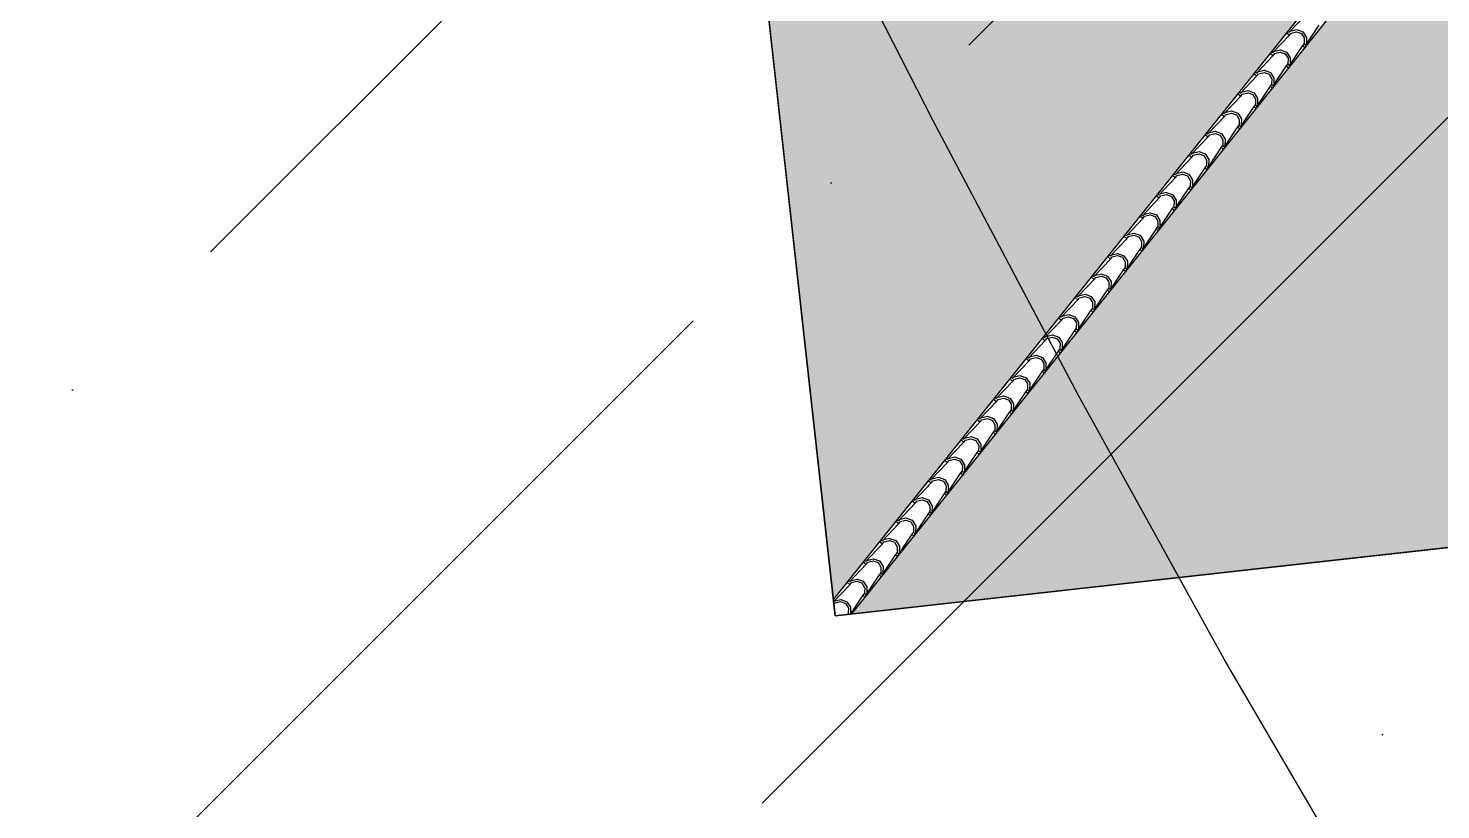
# Model space of a CAD drawing. Header units: millimetres. Extents: x 648844 to 649530, y 1246379 to 1246752.
# Drawn here: x 649284.97 to 649294.03, y 1246481.44 to 1246486.45 of the extents above; entities that cross this region are included whole.
import ezdxf

# ---------------------------------------------------------------- set-up
doc = ezdxf.new("R2010")
doc.units = ezdxf.units.MM
doc.header["$LTSCALE"] = 20
doc.header["$MEASUREMENT"] = 0
doc.layers.get('0').update_dxf_attribs({"linetype": 'CONTINUOUS'})
doc.layers.add('CONT-MNR2', color=9, linetype='CONTINUOUS')
doc.layers.add('TECHO', color=30, linetype='CONTINUOUS')

# ---------------------------------------------------------------- blocks, each defined once
blk = doc.blocks.new('*U3728')
at = {"layer": 'CONT-MNR2', "elevation": 34, "flags": 128}
blk.add_lwpolyline([(646606.2463, 1246732.9825), (646605.3327, 1246734.5438), (646604.3994, 1246736.2337), (646603.4666, 1246737.9981), (646602.5545, 1246739.7828), (646601.6833, 1246741.5338), (646600.8733, 1246743.1969), (646600.1447, 1246744.7181), (646599.5179, 1246746.0434), (646599.0129, 1246747.1185), (646598.483, 1246748.2967), (646597.9348, 1246749.6005)], dxfattribs=at)
blk = doc.blocks.new('TEJA45')
at = {"layer": 'TECHO'}
for p, q in [((-0.1916, 4.2385), (-0.0979, 4.35)), ((-0.1043, 4.3069), (-0.0984, 4.35)), ((-0.0857, 4.35), (-0.0828, 4.3472)), ((-0.0852, 4.3448), (-0.08, 4.35)), ((0, 4.2602), (-0.1159, 4.1629)), ((-0.0852, 4.2692), (-0.1041, 4.307)), ((-0.0899, 4.3095), (-0.0852, 4.345)), ((-0.0756, 4.2788), (-0.0898, 4.3095)), ((-0.0474, 4.2503), (-0.0852, 4.2692)), ((-0.0449, 4.2646), (-0.0756, 4.2788)), ((-0.0038, 4.2561), (-0.0475, 4.2502)), ((-0.0095, 4.2692), (-0.0449, 4.2645)), ((0, 4.2788), (-0.0096, 4.2692)), ((-0.3097, 4.1203), (-0.2105, 4.2385)), ((-0.2224, 4.1887), (-0.2165, 4.2324)), ((-0.2034, 4.151), (-0.2223, 4.1888)), ((-0.2105, 4.2385), (-0.214, 4.242)), ((-0.2105, 4.2385), (-0.201, 4.229)), ((-0.2081, 4.1914), (-0.2034, 4.2268)), ((-0.1938, 4.1606), (-0.2079, 4.1914)), ((-0.201, 4.2479), (-0.2046, 4.2515)), ((-0.2034, 4.2267), (-0.1915, 4.2385)), ((-0.1915, 4.2385), (-0.201, 4.2479)), ((-0.4279, 4.0022), (-0.3287, 4.1203)), ((-0.3406, 4.0706), (-0.3347, 4.1143)), ((-0.3286, 4.1203), (-0.3322, 4.1239)), ((-0.3286, 4.1203), (-0.3192, 4.1109)), ((-0.3262, 4.0732), (-0.3215, 4.1087)), ((-0.3192, 4.1298), (-0.3227, 4.1333)), ((-0.3215, 4.1085), (-0.3097, 4.1203)), ((-0.3097, 4.1203), (-0.3192, 4.1298)), ((-0.1159, 4.144), (-0.2341, 4.0447)), ((-0.1656, 4.1321), (-0.2034, 4.151)), ((-0.1631, 4.1464), (-0.1938, 4.1606)), ((-0.1219, 4.1379), (-0.1656, 4.132)), ((-0.1276, 4.1511), (-0.1631, 4.1463)), ((-0.1159, 4.1629), (-0.1277, 4.151)), ((-0.0985, 4.1454), (-0.1159, 4.1629)), ((-0.108, 4.136), (-0.1159, 4.144)), ((-0.5461, 3.884), (-0.4468, 4.0022)), ((-0.4587, 3.9524), (-0.4528, 3.9961)), ((-0.4468, 4.0022), (-0.4503, 4.0057)), ((-0.4468, 4.0022), (-0.4373, 3.9927)), ((-0.4444, 3.9551), (-0.4397, 3.9905)), ((-0.4373, 4.0116), (-0.4409, 4.0152)), ((-0.4397, 3.9903), (-0.4279, 4.0022)), ((-0.4279, 4.0022), (-0.4373, 4.0116)), ((-0.2341, 4.0258), (-0.3522, 3.9265)), ((-0.3215, 4.0329), (-0.3404, 4.0707)), ((-0.3119, 4.0425), (-0.3261, 4.0732)), ((-0.2837, 4.014), (-0.3215, 4.0329)), ((-0.2812, 4.0283), (-0.3119, 4.0425)), ((-0.2401, 4.0198), (-0.2838, 4.0139)), ((-0.2458, 4.0329), (-0.2812, 4.0282)), ((-0.2341, 4.0447), (-0.2459, 4.0329)), ((-0.2167, 4.0273), (-0.2341, 4.0447)), ((-0.2261, 4.0178), (-0.2341, 4.0258)), ((-0.5555, 3.8935), (-0.559, 3.897)), ((-0.546, 3.884), (-0.5555, 3.8935)), ((-0.3522, 3.9076), (-0.4704, 3.8084)), ((-0.4397, 3.9147), (-0.4586, 3.9525)), ((-0.4301, 3.9243), (-0.4443, 3.955)), ((-0.4019, 3.8958), (-0.4397, 3.9147)), ((-0.3994, 3.9101), (-0.4301, 3.9243)), ((-0.3582, 3.9016), (-0.402, 3.8957)), ((-0.364, 3.9147), (-0.3994, 3.91)), ((-0.3522, 3.9265), (-0.3641, 3.9147)), ((-0.3348, 3.9091), (-0.3522, 3.9265)), ((-0.3443, 3.8997), (-0.3522, 3.9076)), ((-0.6642, 3.7659), (-0.565, 3.884)), ((-0.5769, 3.8342), (-0.571, 3.878)), ((-0.5578, 3.7965), (-0.5767, 3.8344)), ((-0.5649, 3.884), (-0.5685, 3.8876)), ((-0.5649, 3.884), (-0.5555, 3.8746)), ((-0.5626, 3.8369), (-0.5578, 3.8724)), ((-0.5482, 3.8062), (-0.5624, 3.8369)), ((-0.5578, 3.8722), (-0.546, 3.884)), ((-0.5175, 3.792), (-0.5483, 3.8062)), ((-0.4704, 3.8084), (-0.4822, 3.7966)), ((-0.453, 3.791), (-0.4704, 3.8084)), ((-0.7824, 3.6477), (-0.6831, 3.7659)), ((-0.6951, 3.7161), (-0.6891, 3.7598)), ((-0.676, 3.6784), (-0.6949, 3.7162)), ((-0.6831, 3.7658), (-0.6867, 3.7694)), ((-0.6831, 3.7658), (-0.6736, 3.7564)), ((-0.6807, 3.7188), (-0.676, 3.7542)), ((-0.6664, 3.688), (-0.6806, 3.7187)), ((-0.6736, 3.7753), (-0.6772, 3.7789)), ((-0.676, 3.754), (-0.6642, 3.7658)), ((-0.6642, 3.7658), (-0.6736, 3.7753)), ((-0.4704, 3.7895), (-0.5885, 3.6902)), ((-0.52, 3.7777), (-0.5579, 3.7966)), ((-0.4764, 3.7835), (-0.5201, 3.7776)), ((-0.4821, 3.7966), (-0.5176, 3.7919)), ((-0.4624, 3.7815), (-0.4704, 3.7895)), ((-0.9005, 3.5295), (-0.8013, 3.6477)), ((-0.8132, 3.5979), (-0.8073, 3.6417)), ((-0.8012, 3.6477), (-0.8048, 3.6513)), ((-0.8012, 3.6477), (-0.7918, 3.6382)), ((-0.7989, 3.6006), (-0.7941, 3.636)), ((-0.7918, 3.6571), (-0.7954, 3.6607)), ((-0.7942, 3.6359), (-0.7823, 3.6477)), ((-0.7823, 3.6477), (-0.7918, 3.6571)), ((-0.5885, 3.6713), (-0.7067, 3.5721)), ((-0.6382, 3.6595), (-0.676, 3.6784)), ((-0.6357, 3.6738), (-0.6664, 3.688)), ((-0.5945, 3.6653), (-0.6383, 3.6594)), ((-0.6003, 3.6784), (-0.6357, 3.6737)), ((-0.5886, 3.6902), (-0.6004, 3.6784)), ((-0.5711, 3.6728), (-0.5886, 3.6902)), ((-0.5806, 3.6633), (-0.5886, 3.6713)), ((-0.9194, 3.5295), (-0.923, 3.5331)), ((-0.9099, 3.539), (-0.9135, 3.5426)), ((-0.9005, 3.5295), (-0.9099, 3.539)), ((-0.7067, 3.5532), (-0.8249, 3.4539)), ((-0.7942, 3.5602), (-0.8131, 3.598)), ((-0.7845, 3.5699), (-0.7987, 3.6006)), ((-0.7564, 3.5414), (-0.7942, 3.5603)), ((-0.7538, 3.5557), (-0.7846, 3.5698)), ((-0.7127, 3.5471), (-0.7564, 3.5412)), ((-0.7184, 3.5603), (-0.7539, 3.5555)), ((-0.7067, 3.5721), (-0.7185, 3.5603)), ((-0.6893, 3.5546), (-0.7067, 3.5721)), ((-0.6987, 3.5452), (-0.7067, 3.5532)), ((-1.0187, 3.4114), (-0.9194, 3.5295)), ((-0.9314, 3.4798), (-0.9255, 3.5235)), ((-0.9123, 3.4421), (-0.9312, 3.4799)), ((-0.9194, 3.5295), (-0.9099, 3.5201)), ((-0.917, 3.4824), (-0.9123, 3.5179)), ((-0.9027, 3.4517), (-0.9169, 3.4824)), ((-0.9123, 3.5177), (-0.9005, 3.5295)), ((-0.8745, 3.4232), (-0.9123, 3.4421)), ((-0.872, 3.4375), (-0.9027, 3.4517)), ((-0.8366, 3.4421), (-0.872, 3.4374)), ((-0.8249, 3.4539), (-0.8367, 3.4421)), ((-0.8074, 3.4365), (-0.8249, 3.4539)), ((-1.1369, 3.2932), (-1.0376, 3.4114)), ((-1.0495, 3.3616), (-1.0436, 3.4053)), ((-1.0305, 3.3239), (-1.0494, 3.3617)), ((-1.0376, 3.4114), (-1.0411, 3.4149)), ((-1.0376, 3.4114), (-1.0281, 3.4019)), ((-1.0352, 3.3643), (-1.0305, 3.3997)), ((-1.0209, 3.3335), (-1.035, 3.3643)), ((-1.0281, 3.4208), (-1.0317, 3.4244)), ((-1.0305, 3.3996), (-1.0187, 3.4114)), ((-1.0187, 3.4114), (-1.0281, 3.4208)), ((-0.8249, 3.435), (-0.943, 3.3358)), ((-0.8309, 3.429), (-0.8746, 3.4231)), ((-0.8169, 3.427), (-0.8249, 3.435)), ((-1.255, 3.1751), (-1.1558, 3.2932)), ((-1.1677, 3.2435), (-1.1618, 3.2872)), ((-1.1557, 3.2932), (-1.1593, 3.2968)), ((-1.1557, 3.2932), (-1.1463, 3.2838)), ((-1.1533, 3.2461), (-1.1486, 3.2816)), ((-1.1463, 3.3027), (-1.1498, 3.3062)), ((-1.1486, 3.2814), (-1.1368, 3.2932)), ((-1.1368, 3.2932), (-1.1463, 3.3027)), ((-0.943, 3.3168), (-1.0612, 3.2176)), ((-0.9927, 3.305), (-1.0305, 3.3239)), ((-0.9902, 3.3193), (-1.0209, 3.3335)), ((-0.949, 3.3108), (-0.9927, 3.3049)), ((-0.9547, 3.324), (-0.9902, 3.3192)), ((-0.943, 3.3358), (-0.9548, 3.3239)), ((-0.9256, 3.3183), (-0.943, 3.3358)), ((-0.9351, 3.3089), (-0.943, 3.3168)), ((-1.3732, 3.0569), (-1.2739, 3.1751)), ((-1.2858, 3.1253), (-1.2799, 3.169)), ((-1.2739, 3.1751), (-1.2774, 3.1786)), ((-1.2739, 3.1751), (-1.2644, 3.1656)), ((-1.2644, 3.1845), (-1.268, 3.1881)), ((-1.2668, 3.1632), (-1.255, 3.1751)), ((-1.255, 3.1751), (-1.2644, 3.1845)), ((-1.0612, 3.1987), (-1.1793, 3.0994)), ((-1.1486, 3.2058), (-1.1675, 3.2436)), ((-1.139, 3.2154), (-1.1532, 3.2461)), ((-1.1108, 3.1869), (-1.1486, 3.2058)), ((-1.1083, 3.2012), (-1.139, 3.2154)), ((-1.0672, 3.1927), (-1.1109, 3.1868)), ((-1.0729, 3.2058), (-1.1083, 3.2011)), ((-1.0612, 3.2176), (-1.073, 3.2058)), ((-1.0438, 3.2002), (-1.0612, 3.2176)), ((-1.0532, 3.1907), (-1.0612, 3.1987)), ((-1.1793, 3.0805), (-1.2975, 2.9813)), ((-1.2668, 3.0876), (-1.2857, 3.1254)), ((-1.2715, 3.128), (-1.2668, 3.1634)), ((-1.2572, 3.0972), (-1.2713, 3.128)), ((-1.229, 3.0687), (-1.2668, 3.0876)), ((-1.2265, 3.083), (-1.2572, 3.0972)), ((-1.191, 3.0876), (-1.2265, 3.0829)), ((-1.1793, 3.0994), (-1.1912, 3.0876)), ((-1.1619, 3.082), (-1.1793, 3.0994)), ((-1.1714, 3.0726), (-1.1793, 3.0805)), ((-1.4913, 2.9388), (-1.3921, 3.0569)), ((-1.404, 3.0071), (-1.3981, 3.0509)), ((-1.3849, 2.9694), (-1.4038, 3.0072)), ((-1.392, 3.0569), (-1.3956, 3.0605)), ((-1.392, 3.0569), (-1.3826, 3.0474)), ((-1.3897, 3.0098), (-1.3849, 3.0453)), ((-1.3753, 2.9791), (-1.3895, 3.0098)), ((-1.3826, 3.0664), (-1.3861, 3.0699)), ((-1.3849, 3.0451), (-1.3731, 3.0569)), ((-1.3731, 3.0569), (-1.3826, 3.0664)), ((-1.1853, 3.0745), (-1.2291, 3.0686)), ((-1.6095, 2.8206), (-1.5102, 2.9388)), ((-1.5222, 2.889), (-1.5163, 2.9327)), ((-1.5102, 2.9387), (-1.5138, 2.9423)), ((-1.5102, 2.9387), (-1.5007, 2.9293)), ((-1.5078, 2.8917), (-1.5031, 2.9271)), ((-1.5007, 2.9482), (-1.5043, 2.9518)), ((-1.5031, 2.9269), (-1.4913, 2.9387)), ((-1.4913, 2.9387), (-1.5007, 2.9482)), ((-1.2975, 2.9624), (-1.4157, 2.8631)), ((-1.3472, 2.9506), (-1.385, 2.9695)), ((-1.3446, 2.9649), (-1.3754, 2.9791)), ((-1.3035, 2.9564), (-1.3472, 2.9504)), ((-1.3092, 2.9695), (-1.3447, 2.9648)), ((-1.2975, 2.9813), (-1.3093, 2.9695)), ((-1.2801, 2.9639), (-1.2975, 2.9813)), ((-1.2895, 2.9544), (-1.2975, 2.9624)), ((-1.7276, 2.7024), (-1.6284, 2.8206)), ((-1.6403, 2.7708), (-1.6344, 2.8145)), ((-1.6283, 2.8206), (-1.6319, 2.8242)), ((-1.6283, 2.8206), (-1.6189, 2.8111)), ((-1.626, 2.7735), (-1.6212, 2.8089)), ((-1.6189, 2.83), (-1.6225, 2.8336)), ((-1.6213, 2.8088), (-1.6094, 2.8206)), ((-1.6094, 2.8206), (-1.6189, 2.83)), ((-1.4157, 2.8442), (-1.5338, 2.745)), ((-1.5031, 2.8513), (-1.522, 2.8891)), ((-1.4935, 2.8609), (-1.5077, 2.8916)), ((-1.4653, 2.8324), (-1.5031, 2.8513)), ((-1.4628, 2.8467), (-1.4935, 2.8609)), ((-1.4217, 2.8382), (-1.4654, 2.8323)), ((-1.4274, 2.8513), (-1.4628, 2.8466)), ((-1.4157, 2.8631), (-1.4275, 2.8513)), ((-1.3982, 2.8457), (-1.4157, 2.8631)), ((-1.4077, 2.8362), (-1.4157, 2.8442)), ((-1.5338, 2.7261), (-1.652, 2.6268)), ((-1.6213, 2.7331), (-1.6402, 2.7709)), ((-1.6116, 2.7428), (-1.6258, 2.7735)), ((-1.5835, 2.7142), (-1.6213, 2.7332)), ((-1.5809, 2.7286), (-1.6117, 2.7427)), ((-1.5398, 2.72), (-1.5835, 2.7141)), ((-1.5455, 2.7332), (-1.581, 2.7284)), ((-1.5338, 2.745), (-1.5456, 2.7332)), ((-1.5164, 2.7275), (-1.5338, 2.745)), ((-1.5258, 2.7181), (-1.5338, 2.7261)), ((-1.8458, 2.5843), (-1.7465, 2.7024)), ((-1.7585, 2.6527), (-1.7526, 2.6964)), ((-1.7394, 2.615), (-1.7583, 2.6528)), ((-1.7465, 2.7024), (-1.7501, 2.706)), ((-1.7465, 2.7024), (-1.737, 2.693)), ((-1.7441, 2.6553), (-1.7394, 2.6908)), ((-1.7298, 2.6246), (-1.744, 2.6553)), ((-1.737, 2.7119), (-1.7406, 2.7154)), ((-1.7394, 2.6906), (-1.7276, 2.7024)), ((-1.7276, 2.7024), (-1.737, 2.7119)), ((-1.652, 2.6268), (-1.6638, 2.615)), ((-1.6346, 2.6094), (-1.652, 2.6268)), ((-1.964, 2.4661), (-1.8647, 2.5843)), ((-1.8766, 2.5345), (-1.8707, 2.5782)), ((-1.8647, 2.5843), (-1.8682, 2.5878)), ((-1.8647, 2.5843), (-1.8552, 2.5748)), ((-1.8623, 2.5372), (-1.8576, 2.5726)), ((-1.8479, 2.5064), (-1.8621, 2.5372)), ((-1.8552, 2.5937), (-1.8588, 2.5973)), ((-1.8576, 2.5725), (-1.8458, 2.5843)), ((-1.8458, 2.5843), (-1.8552, 2.5937)), ((-1.652, 2.6079), (-1.7701, 2.5086)), ((-1.7016, 2.5961), (-1.7394, 2.615)), ((-1.6991, 2.6104), (-1.7298, 2.6246)), ((-1.658, 2.6019), (-1.7017, 2.596)), ((-1.6637, 2.615), (-1.6991, 2.6103)), ((-1.644, 2.5999), (-1.652, 2.6079)), ((-2.0821, 2.348), (-1.9829, 2.4661)), ((-1.9948, 2.4163), (-1.9889, 2.4601)), ((-1.9828, 2.4661), (-1.9864, 2.4697)), ((-1.9828, 2.4661), (-1.9734, 2.4567)), ((-1.9804, 2.419), (-1.9757, 2.4545)), ((-1.9734, 2.4756), (-1.9769, 2.4791)), ((-1.9757, 2.4543), (-1.9639, 2.4661)), ((-1.9639, 2.4661), (-1.9734, 2.4756)), ((-1.7701, 2.4897), (-1.8883, 2.3905)), ((-1.8576, 2.4968), (-1.8765, 2.5346)), ((-1.8198, 2.4779), (-1.8576, 2.4968)), ((-1.8173, 2.4923), (-1.848, 2.5064)), ((-1.7761, 2.4837), (-1.8199, 2.4778)), ((-1.7818, 2.4969), (-1.8173, 2.4921)), ((-1.7701, 2.5087), (-1.7819, 2.4968)), ((-1.7527, 2.4912), (-1.7701, 2.5087)), ((-1.7622, 2.4818), (-1.7701, 2.4897)), ((-2.0915, 2.3574), (-2.0951, 2.361)), ((-2.0821, 2.348), (-2.0915, 2.3574)), ((-1.8883, 2.3716), (-2.0064, 2.2723)), ((-1.9757, 2.3786), (-1.9946, 2.4165)), ((-1.9661, 2.3883), (-1.9803, 2.419)), ((-1.9379, 2.3598), (-1.9758, 2.3787)), ((-1.9354, 2.3741), (-1.9661, 2.3883)), ((-1.8943, 2.3656), (-1.938, 2.3597)), ((-1.9, 2.3787), (-1.9354, 2.374)), ((-1.8883, 2.3905), (-1.9001, 2.3787)), ((-1.8709, 2.3731), (-1.8883, 2.3905)), ((-1.8803, 2.3636), (-1.8883, 2.3716)), ((-2.2003, 2.2298), (-2.101, 2.348)), ((-2.113, 2.2982), (-2.1071, 2.3419)), ((-2.0939, 2.2605), (-2.1128, 2.2983)), ((-2.101, 2.348), (-2.1045, 2.3515)), ((-2.101, 2.348), (-2.0915, 2.3385)), ((-2.0986, 2.3009), (-2.0939, 2.3363)), ((-2.0843, 2.2701), (-2.0984, 2.3009)), ((-2.0939, 2.3361), (-2.0821, 2.348)), ((-2.0536, 2.2559), (-2.0843, 2.2701)), ((-2.0064, 2.2723), (-2.0183, 2.2605)), ((-1.989, 2.2549), (-2.0064, 2.2723)), ((-2.3184, 2.1117), (-2.2192, 2.2298)), ((-2.2311, 2.18), (-2.2252, 2.2238)), ((-2.212, 2.1423), (-2.2309, 2.1801)), ((-2.2191, 2.2298), (-2.2227, 2.2334)), ((-2.2191, 2.2298), (-2.2097, 2.2203)), ((-2.2168, 2.1827), (-2.212, 2.2182)), ((-2.2024, 2.152), (-2.2166, 2.1827)), ((-2.2097, 2.2393), (-2.2132, 2.2428)), ((-2.212, 2.218), (-2.2002, 2.2298)), ((-2.2002, 2.2298), (-2.2097, 2.2393)), ((-2.0064, 2.2534), (-2.1246, 2.1542)), ((-2.0561, 2.2416), (-2.0939, 2.2605)), ((-2.0124, 2.2474), (-2.0562, 2.2415)), ((-2.0181, 2.2605), (-2.0536, 2.2558)), ((-1.9985, 2.2455), (-2.0064, 2.2534)), ((-2.4366, 1.9935), (-2.3373, 2.1117)), ((-2.3493, 2.0619), (-2.3434, 2.1056)), ((-2.3373, 2.1116), (-2.3409, 2.1152)), ((-2.3373, 2.1116), (-2.3278, 2.1022)), ((-2.3349, 2.0646), (-2.3302, 2.1)), ((-2.3278, 2.1211), (-2.3314, 2.1247)), ((-2.3302, 2.0998), (-2.3184, 2.1116)), ((-2.3184, 2.1116), (-2.3278, 2.1211)), ((-2.1246, 2.1353), (-2.2428, 2.036)), ((-2.1743, 2.1235), (-2.2121, 2.1424)), ((-2.1717, 2.1378), (-2.2024, 2.152)), ((-2.1306, 2.1292), (-2.1743, 2.1233)), ((-2.1363, 2.1424), (-2.1717, 2.1377)), ((-2.1246, 2.1542), (-2.1364, 2.1424)), ((-2.1072, 2.1368), (-2.1246, 2.1542)), ((-2.1166, 2.1273), (-2.1246, 2.1353)), ((-2.5547, 1.8753), (-2.4555, 1.9935)), ((-2.4554, 1.9935), (-2.459, 1.9971)), ((-2.4554, 1.9935), (-2.446, 1.984)), ((-2.446, 2.0029), (-2.4496, 2.0065)), ((-2.4484, 1.9817), (-2.4365, 1.9935)), ((-2.4365, 1.9935), (-2.446, 2.0029)), ((-2.2428, 2.0171), (-2.3609, 1.9179)), ((-2.3302, 2.0242), (-2.3491, 2.062)), ((-2.3206, 2.0338), (-2.3348, 2.0645)), ((-2.2924, 2.0053), (-2.3302, 2.0242)), ((-2.2899, 2.0196), (-2.3206, 2.0338)), ((-2.2488, 2.0111), (-2.2925, 2.0052)), ((-2.2545, 2.0242), (-2.2899, 2.0195)), ((-2.2428, 2.036), (-2.2546, 2.0242)), ((-2.2253, 2.0186), (-2.2428, 2.036)), ((-2.2348, 2.0091), (-2.2428, 2.0171)), ((-2.4674, 1.9437), (-2.4615, 1.9874)), ((-2.4484, 1.906), (-2.4673, 1.9438)), ((-2.4531, 1.9464), (-2.4483, 1.9819)), ((-2.4387, 1.9157), (-2.4529, 1.9464)), ((-2.4106, 1.8871), (-2.4484, 1.9061)), ((-2.408, 1.9015), (-2.4388, 1.9157)), ((-2.3726, 1.9061), (-2.4081, 1.9013)), ((-2.3609, 1.9179), (-2.3727, 1.906)), ((-2.3435, 1.9004), (-2.3609, 1.9179)), ((-2.6729, 1.7572), (-2.5737, 1.8753)), ((-2.5856, 1.8256), (-2.5797, 1.8693)), ((-2.5665, 1.7879), (-2.5854, 1.8257)), ((-2.5736, 1.8753), (-2.5772, 1.8789)), ((-2.5736, 1.8753), (-2.5642, 1.8659)), ((-2.5712, 1.8282), (-2.5665, 1.8637)), ((-2.5569, 1.7975), (-2.5711, 1.8282)), ((-2.5642, 1.8848), (-2.5677, 1.8883)), ((-2.5665, 1.8635), (-2.5547, 1.8753)), ((-2.5547, 1.8753), (-2.5642, 1.8848)), ((-2.3609, 1.899), (-2.4791, 1.7997)), ((-2.3669, 1.8929), (-2.4106, 1.887)), ((-2.3529, 1.891), (-2.3609, 1.899)), ((-2.7911, 1.639), (-2.6918, 1.7572)), ((-2.7038, 1.7074), (-2.6978, 1.7511)), ((-2.6918, 1.7572), (-2.6953, 1.7607)), ((-2.6918, 1.7572), (-2.6823, 1.7477)), ((-2.6894, 1.7101), (-2.6847, 1.7455)), ((-2.6823, 1.7666), (-2.6859, 1.7702)), ((-2.6847, 1.7454), (-2.6729, 1.7572)), ((-2.6729, 1.7572), (-2.6823, 1.7666)), ((-2.4791, 1.7808), (-2.5972, 1.6815)), ((-2.5287, 1.769), (-2.5665, 1.7879)), ((-2.5262, 1.7833), (-2.5569, 1.7975)), ((-2.4851, 1.7748), (-2.5288, 1.7689)), ((-2.4908, 1.7879), (-2.5262, 1.7832)), ((-2.4791, 1.7997), (-2.4909, 1.7879)), ((-2.4617, 1.7823), (-2.4791, 1.7997)), ((-2.4711, 1.7728), (-2.4791, 1.7808)), ((-2.9092, 1.5209), (-2.81, 1.639)), ((-2.8219, 1.5892), (-2.816, 1.633)), ((-2.8099, 1.639), (-2.8135, 1.6426)), ((-2.8099, 1.639), (-2.8005, 1.6296)), ((-2.8005, 1.6485), (-2.804, 1.652)), ((-2.8028, 1.6272), (-2.791, 1.639)), ((-2.791, 1.639), (-2.8005, 1.6485)), ((-2.5972, 1.6626), (-2.7154, 1.5634)), ((-2.6847, 1.6697), (-2.7036, 1.7075)), ((-2.675, 1.6794), (-2.6892, 1.7101)), ((-2.6469, 1.6508), (-2.6847, 1.6697)), ((-2.6444, 1.6652), (-2.6751, 1.6793)), ((-2.6032, 1.6566), (-2.647, 1.6507)), ((-2.6089, 1.6697), (-2.6444, 1.665)), ((-2.5972, 1.6815), (-2.6091, 1.6697)), ((-2.5798, 1.6641), (-2.5972, 1.6815)), ((-2.5893, 1.6547), (-2.5972, 1.6626)), ((-2.7154, 1.5445), (-2.8335, 1.4452)), ((-2.8028, 1.5515), (-2.8217, 1.5894)), ((-2.8075, 1.5919), (-2.8028, 1.6274)), ((-2.7932, 1.5612), (-2.8074, 1.5919)), ((-2.765, 1.5327), (-2.8029, 1.5516)), ((-2.7625, 1.547), (-2.7932, 1.5612)), ((-2.7271, 1.5516), (-2.7625, 1.5469)), ((-2.7154, 1.5634), (-2.7272, 1.5516)), ((-2.698, 1.546), (-2.7154, 1.5634)), ((-2.7074, 1.5365), (-2.7154, 1.5445)), ((-3.0274, 1.4027), (-2.9281, 1.5209)), ((-2.9401, 1.4711), (-2.9342, 1.5148)), ((-2.921, 1.4334), (-2.9399, 1.4712)), ((-2.9281, 1.5209), (-2.9316, 1.5244)), ((-2.9281, 1.5209), (-2.9186, 1.5114)), ((-2.9257, 1.4738), (-2.921, 1.5092)), ((-2.9114, 1.443), (-2.9255, 1.4738)), ((-2.9186, 1.5303), (-2.9222, 1.5339)), ((-2.921, 1.509), (-2.9092, 1.5209)), ((-2.9092, 1.5209), (-2.9186, 1.5303)), ((-2.7214, 1.5385), (-2.7651, 1.5325)), ((-3.1455, 1.2845), (-3.0463, 1.4027)), ((-3.0582, 1.3529), (-3.0523, 1.3966)), ((-3.0462, 1.4027), (-3.0498, 1.4063)), ((-3.0462, 1.4027), (-3.0368, 1.3932)), ((-3.0439, 1.3556), (-3.0391, 1.3911)), ((-3.0368, 1.4121), (-3.0403, 1.4157)), ((-3.0391, 1.3909), (-3.0273, 1.4027)), ((-3.0273, 1.4027), (-3.0368, 1.4121)), ((-2.8335, 1.4263), (-2.9517, 1.3271)), ((-2.8832, 1.4145), (-2.921, 1.4334)), ((-2.8807, 1.4288), (-2.9114, 1.443)), ((-2.8396, 1.4203), (-2.8833, 1.4144)), ((-2.8452, 1.4334), (-2.8807, 1.4287)), ((-2.8336, 1.4452), (-2.8454, 1.4334)), ((-2.8161, 1.4278), (-2.8336, 1.4452)), ((-2.8256, 1.4184), (-2.8336, 1.4263)), ((-3.2637, 1.1664), (-3.1644, 1.2845)), ((-3.1764, 1.2348), (-3.1705, 1.2785)), ((-3.1644, 1.2845), (-3.168, 1.2881)), ((-3.1644, 1.2845), (-3.1549, 1.2751)), ((-3.162, 1.2375), (-3.1573, 1.2729)), ((-3.1549, 1.294), (-3.1585, 1.2976)), ((-3.1573, 1.2727), (-3.1455, 1.2845)), ((-3.1455, 1.2845), (-3.1549, 1.294)), ((-2.9517, 1.3082), (-3.0699, 1.2089)), ((-3.0391, 1.3152), (-3.0581, 1.353)), ((-3.0295, 1.3249), (-3.0437, 1.3556)), ((-3.0014, 1.2964), (-3.0392, 1.3153)), ((-2.9988, 1.3107), (-3.0295, 1.3249)), ((-2.9577, 1.3021), (-3.0014, 1.2962)), ((-2.9634, 1.3153), (-2.9988, 1.3105)), ((-2.9517, 1.3271), (-2.9635, 1.3153)), ((-2.9343, 1.3097), (-2.9517, 1.3271)), ((-2.9437, 1.3002), (-2.9517, 1.3082)), ((-3.2731, 1.1758), (-3.2767, 1.1794)), ((-3.0699, 1.19), (-3.188, 1.0908)), ((-3.1573, 1.1971), (-3.1762, 1.2349)), ((-3.1477, 1.2067), (-3.1618, 1.2374)), ((-3.1195, 1.1782), (-3.1573, 1.1971)), ((-3.117, 1.1925), (-3.1477, 1.2067)), ((-3.0759, 1.184), (-3.1196, 1.1781)), ((-3.0816, 1.1971), (-3.117, 1.1924)), ((-3.0699, 1.2089), (-3.0817, 1.1971)), ((-3.0524, 1.1915), (-3.0699, 1.2089)), ((-3.0619, 1.182), (-3.0699, 1.19)), ((-3.3818, 1.0482), (-3.2826, 1.1664)), ((-3.2945, 1.1166), (-3.2886, 1.1603)), ((-3.2755, 1.0789), (-3.2944, 1.1167)), ((-3.2826, 1.1664), (-3.2861, 1.1699)), ((-3.2826, 1.1664), (-3.2731, 1.1569)), ((-3.2802, 1.1193), (-3.2754, 1.1548)), ((-3.2658, 1.0886), (-3.28, 1.1193)), ((-3.2755, 1.1546), (-3.2636, 1.1664)), ((-3.2636, 1.1664), (-3.2731, 1.1758)), ((-3.2351, 1.0744), (-3.2659, 1.0886)), ((-3.188, 1.0908), (-3.1998, 1.0789)), ((-3.1706, 1.0733), (-3.188, 1.0908)), ((-3.5, 0.9301), (-3.4008, 1.0482)), ((-3.4127, 0.9984), (-3.4068, 1.0422)), ((-3.3936, 0.9608), (-3.4125, 0.9986)), ((-3.4007, 1.0482), (-3.4043, 1.0518)), ((-3.4007, 1.0482), (-3.3913, 1.0388)), ((-3.3983, 1.0012), (-3.3936, 1.0366)), ((-3.384, 0.9704), (-3.3982, 1.0011)), ((-3.3913, 1.0577), (-3.3948, 1.0612)), ((-3.3936, 1.0364), (-3.3818, 1.0482)), ((-3.3818, 1.0482), (-3.3913, 1.0577)), ((-3.188, 1.0718), (-3.3062, 0.9726)), ((-3.2377, 1.06), (-3.2755, 1.0789)), ((-3.194, 1.0658), (-3.2378, 1.0599)), ((-3.1997, 1.079), (-3.2352, 1.0742)), ((-3.1801, 1.0639), (-3.188, 1.0719)), ((-3.3062, 0.9537), (-3.4243, 0.8544)), ((-3.3558, 0.9419), (-3.3936, 0.9608)), ((-3.3533, 0.9562), (-3.384, 0.9704)), ((-3.3122, 0.9477), (-3.3559, 0.9418)), ((-3.3179, 0.9608), (-3.3533, 0.9561)), ((-3.3062, 0.9726), (-3.318, 0.9608)), ((-3.2888, 0.9552), (-3.3062, 0.9726)), ((-3.2982, 0.9457), (-3.3062, 0.9537))]:
    blk.add_line(p, q, dxfattribs=at)

msp = doc.modelspace()

# ---------------------------------------------------------------- hatches: boundary and pattern name
h = msp.add_hatch()
h.set_pattern_fill('ANSI36', scale=20, style=0)
h.set_pattern_definition([(45, (-526.4316, -3378.368), (1.3258252147, 4.8613591207), [6.25, -1.25, 0, -1.25])])
h.paths.add_polyline_path([(649188.8489, 1246478.7077), (649215.2214, 1246513.0434), (649317.3489, 1246513.661), (649322.2913, 1246459.3036), (649201.5072, 1246459.3036)])
h.paths.add_polyline_path([(649253.0039, 1246474.2307), (649282.478, 1246474.2307), (649282.478, 1246479.6564), (649253.0039, 1246479.6564)], flags=24)
at = {"layer": 'TECHO'}
h = msp.add_hatch(dxfattribs=at)
h.set_pattern_fill('SPANTILE', color=9, scale=0.205, angle=384.7225, style=0, pattern_type=2)
h.set_pattern_definition([(181.377224, (649238.304302, 1246500.292727), (2.4675844697, 0.068207146), [0.18931176, -4.5434808]), (276.34692, (649238.11505, 1246500.28818), (-0.1810811, -0.2264059), [0.0164, -0.1886]), (96.34692, (649238.1214, 1246500.08262), (0.1810811, 0.2264059), [0.0574, -0.1476]), (6.34692, (649238.11506, 1246500.13967), (0.2264059, -0.1810811), [0.0205, -0.1845]), (186.34692, (649238.12093, 1246500.27233), (-0.2264059, 0.1810811), [0.0205, -0.1845]), (96.34692, (649238.10056, 1246500.27006), (0.1810811, 0.2264059), [0.0164, -0.1886]), (96.34692, (649238.1377, 1246500.08443), (0.1810811, 0.2264059), [0.041, -0.164]), (11.316624, (649238.133175, 1246500.125182), (2.4222600545, 0.4756906117), [0.18931176, -4.5434808]), (43.650824, (649238.143362, 1246500.1263155), (-3.1690308165, -3.0339237984), [0.05412164, -5.35803375]), (77.91202, (649238.18252, 1246500.163674), (0.15841836, 0.430149465), [0.0518613, -0.5964055]), (114.78182, (649238.19338, 1246500.214385), (0.249068, -0.38482473), [0.0518613, -0.5964055]), (149.043024, (649238.1716445, 1246500.2614705), (-3.7582526963, 2.2634015556), [0.05412164, -5.35803375]), (76.122024, (649238.167127, 1246500.172274), (-0.5656893258, -2.3318277938), [0.0415094, -4.10942426]), (116.571824, (649238.177084, 1246500.212572), (-1.0642621027, 2.1505281793), [0.0415094, -4.10942426]), (148.941524, (649238.158516, 1246500.249697), (-2.8752882881, 1.7428259788), [0.04387184, -4.3433196]), (43.752324, (649238.135437, 1246500.141935), (-2.4220397452, -2.3320481566), [0.04387184, -4.3433196])])
h.paths.add_polyline_path([(649290.1342, 1246482.7928), (649293.883, 1246487.4799), (649289.1959, 1246491.2287)])
h = msp.add_hatch(dxfattribs=at)
h.set_pattern_fill('SPANTILE', color=9, scale=0.205, angle=114.7225, style=0, pattern_type=2)
h.set_pattern_definition([(281.316624, (649242.418449, 1246463.156659), (-0.4756906117, 2.4222600545), [0.18931176, -4.5434808]), (186.34692, (649242.4556, 1246462.97103), (-0.1810811, -0.2264059), [0.0164, -0.1886]), (6.34692, (649242.25367, 1246462.93207), (0.1810811, 0.2264059), [0.0574, -0.1476]), (96.34692, (649242.31072, 1246462.93841), (-0.2264059, 0.1810811), [0.0205, -0.1845]), (276.34692, (649242.43884, 1246462.97329), (0.2264059, -0.1810811), [0.0205, -0.1845]), (6.34692, (649242.44111, 1246462.95292), (0.1810811, 0.2264059), [0.0164, -0.1886]), (6.34692, (649242.25185, 1246462.94837), (0.1810811, 0.2264059), [0.041, -0.164]), (91.377224, (649242.292603, 1246462.952898), (-0.068207146, 2.4675844697), [0.18931176, -4.5434808]), (59.043024, (649242.29147, 1246462.963085), (-2.2634015556, -3.75825269625), [0.05412164, -5.35803375]), (24.78182, (649242.31931, 1246463.0095), (0.38482473, 0.249068), [0.0518613, -0.5964055]), (347.91202, (649242.366395, 1246463.031236), (-0.430149465, 0.15841836), [0.0518613, -0.5964055]), (313.650824, (649242.417106, 1246463.020375), (3.0339237984, -3.1690308165), [0.05412164, -5.35803375]), (26.571824, (649242.331083, 1246462.996368), (-2.1505281793, -1.0642621027), [0.0415094, -4.10942426]), (346.122024, (649242.368208, 1246463.014936), (2.3318277938, -0.5656893258), [0.0415094, -4.10942426]), (313.752324, (649242.408506, 1246463.00498), (2.3320481566, -2.4220397452), [0.04387184, -4.3433196]), (58.941524, (649242.308449, 1246462.958786), (-1.7428259788, -2.8752882881), [0.04387184, -4.3433196])])
h.paths.add_polyline_path([(649294.0276, 1246487.4205), (649290.2513, 1246482.6991), (649301.6688, 1246483.9691), (649296.9474, 1246487.7453)])

# ---------------------------------------------------------------- linework, layer by layer
at = {"color": 9}
msp.add_lwpolyline([(649301.7742, 1246483.9808), (649300.8125, 1246492.6275), (649289.1842, 1246491.3341), (649290.1459, 1246482.6874), (649301.7742, 1246483.9808)], dxfattribs=at)
at = {"layer": 'TECHO', "color": 9}
for p, q in [((649290.1459, 1246482.6874), (649289.1842, 1246491.3341)), ((649290.1459, 1246482.6874), (649289.1842, 1246491.3341)), ((649293.883, 1246487.4799), (649290.1342, 1246482.7928)), ((649294.0276, 1246487.4205), (649290.2513, 1246482.6991)), ((649301.7742, 1246483.9808), (649290.1459, 1246482.6874)), ((649290.1459, 1246482.6874), (649301.7742, 1246483.9808))]:
    msp.add_line(p, q, dxfattribs=at)

# ---------------------------------------------------------------- block references
at = {"color": 9, "rotation": 186.3469244876338}
msp.add_blockref('TEJA45', (649289.665, 1246487.0107), dxfattribs=at)
at = {"layer": 'CONT-MNR2'}
msp.add_blockref('*U3728', (2687.3062, -252.1344), dxfattribs=at)

doc.saveas('drawing.dxf')
